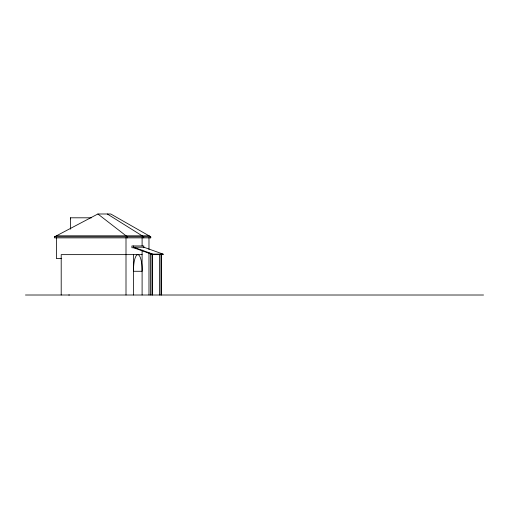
<?xml version="1.0" encoding="UTF-8"?>
<svg xmlns="http://www.w3.org/2000/svg" width="509" height="509" viewBox="0 0 509 509"><rect width="100%" height="100%" fill="white"/><g stroke="black" fill="none" stroke-linecap="round" stroke-linejoin="round"><path stroke-width="0.76" d="M56.429 235.813L97.893 213.99L110.752 213.99L150.747 236.78L150.747 237.868L54.508 237.868L54.508 236.78L56.429 235.813L148.978 235.813L150.747 236.78L54.508 236.78M68.747 295.01L69.364 294.985M70.477 218.895L70.477 217.807L91.563 217.807M135.178 247.749L131.907 247.749L131.907 245.955L143.805 245.955L143.805 247.749M163.026 254.093L143.805 247.202L133.612 247.202L152.834 254.093L163.026 254.093L163.026 254.634L152.834 254.634L133.612 247.749L133.612 245.955M142.1 254.634L61.201 254.634L61.201 295.01M61.684 258.591L56.429 258.591L56.429 237.678M133.409 271.278L142.1 271.278A15.397 4.307 -90 0 0 137.805 254.634A15.397 4.307 -90 0 0 133.517 271.278M25.45 295.01L483.55 295.01M150.747 237.868L150.537 236.704M161.544 254.106L163.026 254.634M107.31 213.99L143.71 236.78L143.71 237.868M97.893 213.99L127.307 236.78L127.307 237.868M70.477 217.807L70.668 229.177M161.417 254.195L161.417 295.01M160.959 254.195L160.959 295.01M159.47 254.455L159.47 295.01M152.834 254.093L152.834 254.634M152.439 254.195L152.439 295.01M151.987 295.01L151.987 254.195L150.499 253.66L150.499 295.01M148.978 237.69L148.978 249.467M148.978 252.61L148.978 295.01M142.1 237.658L142.1 245.955M142.1 250.046L142.1 295.01M133.517 254.634L133.517 295.01M126.003 237.678L126.003 295.01"/></g></svg>
